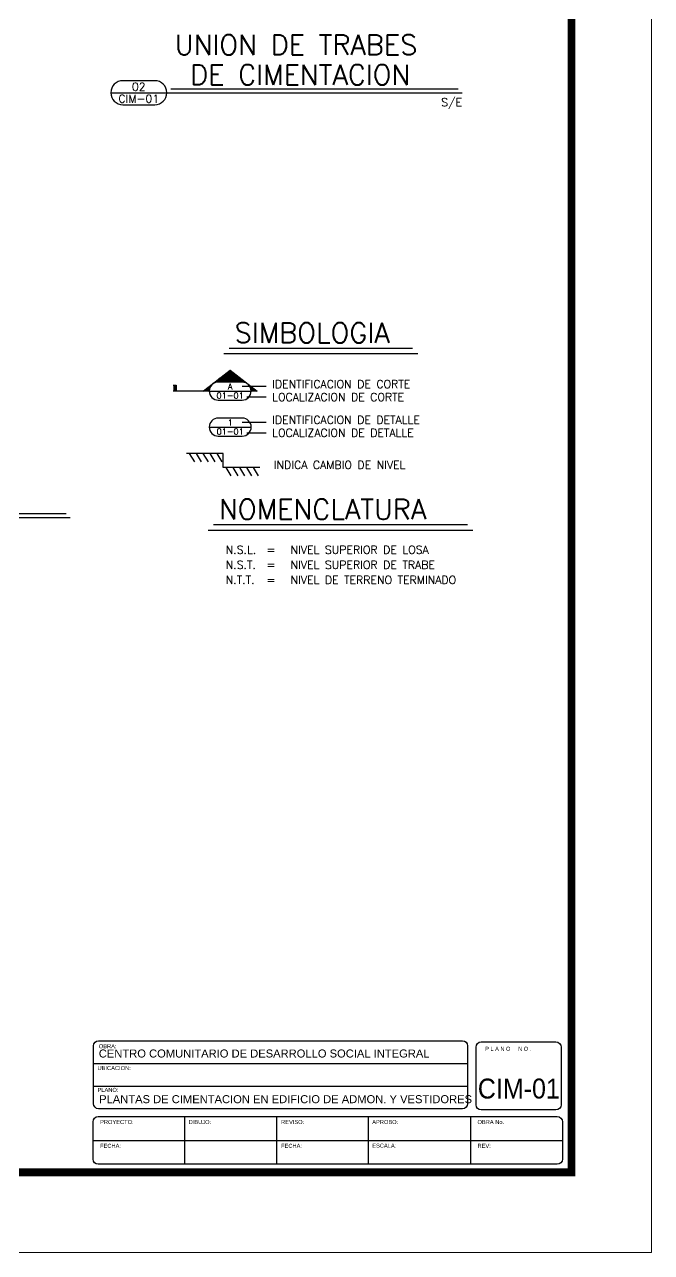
# Model space of a CAD drawing. Header units: inches. Extents: x 86960 to 403024, y -4000 to 57000.
# Drawn here: x 162282 to 177960, y -4000 to 26687 of the extents above; entities that cross this region are included whole.
import ezdxf
from ezdxf.enums import TextEntityAlignment as Align

# ---------------------------------------------------------------- set-up
doc = ezdxf.new("R2010")
doc.units = ezdxf.units.IN
doc.header["$LTSCALE"] = 1500
doc.header["$MEASUREMENT"] = 0
for name, color, linetype in [('1', 7, 'Continuous'), ('6', 7, 'Continuous'), ('Membrete', 1, 'Continuous')]:
    doc.layers.add(name, color=color, linetype=linetype)
doc.layers.add('cambios', color=242, linetype='Continuous', lineweight=60, true_color=0xe00631)
doc.styles.add('Arial', font='ARIAL.TTF', dxfattribs={"width": 1.2, "height": 3})
doc.styles.add('ROMANS', font='ROMANS.shx', dxfattribs={"height": 200})

# ---------------------------------------------------------------- blocks, each defined once
blk = doc.blocks.new('DESNIV')
at = {"layer": '6'}
for p, q in [((0, 0), (0, 457)), ((0, 423), (106, 360)), ((0, 337), (106, 274)), ((0, 252), (106, 189)), ((0, 166), (106, 103)), ((0, 80), (106, 17)), ((175, 0), (0, 0)), ((175, -457), (175, 0)), ((175, -34), (281, -97)), ((175, -120), (281, -183)), ((175, -206), (281, -269)), ((175, -292), (281, -354)), ((175, -377), (281, -440))]:
    blk.add_line(p, q, dxfattribs=at)
blk = doc.blocks.new('*X1')
at = {"color": 0}
for p, q in [((33416, 4310), (33556, 4450)), ((33425, 4310), (33572, 4457)), ((33434, 4310), (33577, 4453)), ((33369, 4298), (33397, 4326)), ((33384, 4304), (33437, 4357)), ((33396, 4307), (33477, 4388)), ((33406, 4309), (33517, 4419)), ((33442, 4310), (33582, 4449)), ((33451, 4310), (33587, 4445)), ((33460, 4310), (33592, 4441)), ((33469, 4310), (33597, 4438)), ((33478, 4310), (33602, 4434)), ((33487, 4310), (33607, 4430)), ((33495, 4310), (33612, 4426)), ((33504, 4310), (33617, 4422)), ((33513, 4310), (33622, 4418)), ((33522, 4310), (33627, 4414)), ((33531, 4310), (33632, 4411)), ((33540, 4310), (33637, 4407)), ((33548, 4310), (33642, 4403)), ((33557, 4310), (33647, 4399)), ((33566, 4310), (33652, 4395)), ((33575, 4310), (33657, 4391)), ((33584, 4310), (33662, 4387)), ((33593, 4310), (33667, 4383)), ((33602, 4310), (33671, 4380)), ((33610, 4310), (33676, 4376)), ((33619, 4310), (33681, 4372)), ((33628, 4310), (33686, 4368)), ((33637, 4310), (33691, 4364)), ((33646, 4310), (33696, 4360)), ((33655, 4310), (33701, 4356)), ((33663, 4310), (33706, 4353)), ((33672, 4310), (33711, 4349)), ((33681, 4310), (33716, 4345)), ((33690, 4310), (33721, 4341)), ((33699, 4310), (33726, 4337)), ((33708, 4310), (33731, 4333)), ((33716, 4310), (33736, 4329)), ((33725, 4309), (33741, 4325)), ((33733, 4309), (33746, 4322)), ((33741, 4307), (33751, 4318)), ((33748, 4306), (33756, 4314)), ((33755, 4304), (33761, 4310)), ((33761, 4301), (33766, 4306)), ((33767, 4299), (33771, 4302)), ((33773, 4296), (33776, 4298)), ((33233, 4197), (33238, 4203)), ((33242, 4197), (33278, 4233)), ((33250, 4197), (33318, 4264)), ((33259, 4197), (33357, 4295)), ((33268, 4197), (33318, 4247)), ((33277, 4197), (33312, 4232)), ((33286, 4197), (33308, 4220)), ((33295, 4197), (33307, 4209)), ((33303, 4197), (33306, 4200)), ((33779, 4292), (33781, 4295)), ((33784, 4289), (33786, 4291)), ((33789, 4285), (33791, 4287)), ((33794, 4281), (33796, 4283)), ((33798, 4277), (33801, 4279)), ((33803, 4272), (33806, 4275)), ((33807, 4267), (33811, 4271)), ((33810, 4262), (33816, 4267)), ((33814, 4257), (33821, 4264)), ((33817, 4251), (33826, 4260)), ((33820, 4245), (33831, 4256)), ((33823, 4239), (33836, 4252)), ((33825, 4233), (33841, 4248)), ((33827, 4226), (33846, 4244)), ((33829, 4219), (33850, 4240)), ((33830, 4211), (33855, 4237)), ((33831, 4203), (33860, 4233)), ((33834, 4197), (33865, 4229)), ((33843, 4197), (33870, 4225)), ((33851, 4197), (33875, 4221)), ((33860, 4197), (33880, 4217)), ((33869, 4197), (33885, 4213)), ((33878, 4197), (33890, 4209)), ((33887, 4197), (33895, 4206)), ((33896, 4197), (33900, 4202)), ((33904, 4197), (33905, 4198))]:
    blk.add_line(p, q, dxfattribs=at)

msp = doc.modelspace()

# ---------------------------------------------------------------- linework, layer by layer
at = {"const_width": 198}
msp.add_lwpolyline([(88960.04, -1999.97), (175960.04, -1999.97), (175960.04, 55000.03), (88960.04, 55000.03)], close=True, dxfattribs=at)
at = {"layer": '1'}
for p, q in [((165538.82, 25284.93), (164738.82, 25284.93)), ((164438.82, 24984.93), (165838.82, 24984.93)), ((164738.82, 24684.93), (165538.82, 24684.93))]:
    msp.add_line(p, q, dxfattribs=at)
for centre, start, end in [((164738.82, 24984.93), 90, 270), ((165538.82, 24984.93), 270, 90)]:
    msp.add_arc(centre, 300, start, end, dxfattribs=at)
at = {"layer": '6'}
for p, q in [((165838.82, 24984.93), (173224.35, 24984.93)), ((167268.02, 18467.56), (172119.63, 18467.56)), ((165999.14, 17677.64), (166074.14, 17677.64)), ((166749.14, 17527.64), (165999.14, 17527.64)), ((166074.14, 17677.64), (166074.14, 17527.64)), ((166899.14, 17527.64), (166749.14, 17527.64)), ((166899.14, 17527.64), (167949.14, 17527.64)), ((167724.14, 17752.64), (167124.14, 17752.64)), ((167722, 17646.09), (168326.62, 17646.09)), ((167124.14, 17302.64), (167724.14, 17302.64)), ((167840.5, 17379.58), (168326.62, 17379.58)), ((166899.76, 16627.86), (167949.76, 16627.86)), ((167724.76, 16852.86), (167124.76, 16852.86)), ((167722, 16752.13), (168326.62, 16752.13)), ((167124.76, 16402.86), (167724.76, 16402.86)), ((167840.5, 16485.61), (168326.62, 16485.61)), ((154835.13, 14370.97), (163422.79, 14370.97)), ((166875.8, 14055.34), (173488.95, 14055.34))]:
    msp.add_line(p, q, dxfattribs=at)
at = {"layer": '6', "color": 2}
for p, q in [((165938.82, 25084.93), (173124.35, 25084.93)), ((167401.35, 18600.89), (171986.29, 18600.89)), ((154935.13, 14470.97), (163322.79, 14470.97)), ((167009.14, 14188.67), (173355.62, 14188.67))]:
    msp.add_line(p, q, dxfattribs=at)
at = {"layer": '6'}
msp.add_lwpolyline([(167724.14, 17752.64), (167124.14, 17752.64, 0.41421356), (166899.14, 17527.64), (166749.14, 17527.64), (167424.14, 18052.64), (168099.14, 17527.64), (167949.14, 17527.64, 0.41421356), (167724.14, 17752.64)], format="xyb", close=True, dxfattribs=at)
for centre, start, end in [((167124.14, 17527.64), 90, 270), ((167724.14, 17527.64), 270, 90), ((167124.76, 16627.86), 90, 270), ((167724.76, 16627.86), 270, 90)]:
    msp.add_arc(centre, 225, start, end, dxfattribs=at)
msp.add_solid([(165999.14, 17527.64), (165999.14, 17677.64), (166074.14, 17527.64), (166074.14, 17677.64)], dxfattribs=at)
at = {"layer": 'cambios', "color": 7, "lineweight": 5}
msp.add_lwpolyline([(86960.04, 57000.03), (177960.04, 57000.03), (177960.04, -3999.97), (86960.04, -3999.97)], close=True, dxfattribs=at)
at = {"layer": 'Membrete', "color": 8}
for p, q in [((164007.3, 724.43), (173363.46, 724.43)), ((164007.3, 157.37), (173363.46, 157.37)), ((166292.24, -1795.41), (166292.24, -604.63)), ((168588.75, -1795.41), (168588.75, -604.63)), ((170885.26, -1795.41), (170885.26, -604.63)), ((163995.72, -1200.02), (175733.46, -1200.02))]:
    msp.add_line(p, q, dxfattribs=at)
at = {"layer": 'Membrete', "color": 5}
for points in [[(164134.88, -409.62, -0.41421356), (164007.3, -282.03), (164007.3, 1163.92, -0.41421356), (164134.88, 1291.5), (173235.88, 1291.5, -0.41421356), (173363.46, 1163.92), (173363.46, -282.03, -0.41421356), (173235.88, -409.62)], [(173701, 1261.71), (175572.24, 1261.71, -0.41421356), (175699.82, 1134.13), (175699.82, -311.83, -0.41421356), (175572.24, -439.41), (173701, -439.41, -0.41421356), (173573.42, -311.83), (173573.42, 1134.13, -0.41421356)], [(164123.31, -1795.41, -0.41421356), (163995.72, -1667.83), (163995.72, -732.21, -0.41421356), (164123.31, -604.63), (175605.87, -604.63, -0.41421356), (175733.46, -732.21), (175733.46, -1667.83, -0.41421356), (175605.87, -1795.41)]]:
    msp.add_lwpolyline(points, format="xyb", close=True, dxfattribs=at)
at = {"layer": 'Membrete', "color": 8}
msp.add_lwpolyline([(173436.94, -604.63), (173436.94, -1795.41)], dxfattribs=at)

# ---------------------------------------------------------------- block references
at = {"layer": '6', "xscale": 2, "yscale": 2, "zscale": 2}
msp.add_blockref('*X1', (100286.88, 9133.43), dxfattribs=at)
at = {"layer": '6', "xscale": -2, "yscale": 2, "zscale": 2, "rotation": 90}
msp.add_blockref('DESNIV', (167247.99, 15970.31), dxfattribs=at)

# ---------------------------------------------------------------- texts
at = {"layer": '1', "style": 'ROMANS'}
for s, p in [('02', (165138.82, 25134.93)), ('CIM-01', (165138.82, 24834.93))]:
    msp.add_text(s, height=200, dxfattribs=at).set_placement(p, align=Align.MIDDLE)
at = {"layer": '6', "color": 2, "style": 'ROMANS'}
for s, p in [('UNION DE TRABES', (166038.82, 25932.15)), ('DE CIMENTACION', (166424.77, 25184.93)), ('SIMBOLOGIA', (167534.69, 18734.22)), ('NOMENCLATURA', (167142.47, 14322))]:
    msp.add_text(s, height=500, dxfattribs=at).set_placement(p)
at = {"layer": '6', "style": 'ROMANS'}
msp.add_text('S/E', height=200, dxfattribs=at).set_placement((173224.35, 24584.93), align=Align.BOTTOM_RIGHT)
for s, p in [('IDENTIFICACION DE CORTE', (168474.74, 17601.68)), ('LOCALIZACION DE CORTE', (168474.74, 17277.87)), ('IDENTIFICACION DE DETALLE', (168474.74, 16707.71)), ('LOCALIZACION DE DETALLE', (168474.74, 16383.9)), ('N.S.L.', (167313.02, 13461.09)), ('=', (168332.22, 13461.09)), ('NIVEL SUPERIOR DE LOSA', (168936.07, 13461.09)), ('N.S.T.', (167313.02, 13084.41)), ('=', (168332.22, 13084.41)), ('NIVEL SUPERIOR DE TRABE', (168936.07, 13084.41)), ('N.T.T.', (167313.02, 12707.73)), ('NIVEL DE TERRENO TERMINADO', (168936.07, 12707.73)), ('=', (168332.22, 12707.73))]:
    msp.add_text(s, height=200, dxfattribs=at).set_placement(p)
for s, p in [('A', (167424.14, 17640.14)), ('01-01', (167424.14, 17415.14)), ('01-01', (167424.76, 16515.36)), ('1', (167424.76, 16740.36))]:
    msp.add_text(s, height=150, dxfattribs=at).set_placement(p, align=Align.MIDDLE)
msp.add_text('INDICA CAMBIO DE NIVEL', height=200, dxfattribs=at).set_placement((168516.09, 15783.4), align=Align.TOP_LEFT)
at = {"layer": 'Membrete', "color": 1, "style": 'Arial'}
for s, p in [('OBRA:', (164138.63, 1102.77)), ('UBICACION:', (164106.53, 557.18)), ('PLANO:', (164106.53, 11.59)), ('PROYECTO:', (164170.74, -790.74)), ('DIBUJO:', (166385.99, -790.74)), ('REVISO:', (168697.55, -790.74)), ('APROBO:', (170977.01, -790.74)), ('OBRA No.', (173609.62, -790.74)), ('FECHA:', (164170.74, -1386.13)), ('FECHA:', (168697.55, -1386.13)), ('ESCALA:', (170977.01, -1382.16)), ('REV:', (173609.62, -1386.13))]:
    msp.add_text(s, height=102.067, dxfattribs=at).set_placement(p)
at = {"layer": 'Membrete', "color": 0, "style": 'Arial'}
for s, p in [('CENTRO COMUNITARIO DE DESARROLLO SOCIAL INTEGRAL ', (164138.63, 871.97)), ('PLANTAS DE CIMENTACION EN EDIFICIO DE ADMON. Y VESTIDORES', (164147.15, -269.66))]:
    msp.add_text(s, height=199.9404, dxfattribs=at).set_placement(p)
at = {"layer": 'Membrete', "color": 1, "style": 'Arial', "width": 0.9}
msp.add_text('P L A N O     N O .', height=102.0673, dxfattribs=at).set_placement((173800.95, 1038.58))
at = {"layer": 'Membrete', "color": 7, "style": 'Arial', "width": 0.9}
msp.add_text('CIM-01', height=497.578, dxfattribs=at).set_placement((174643.39, 96.04), align=Align.MIDDLE)
at = {"layer": 'Membrete', "style": 'Arial'}
msp.add_text('REV:', height=102.067, dxfattribs=at).set_placement((173609.62, -1386.13))

doc.saveas('drawing.dxf')
